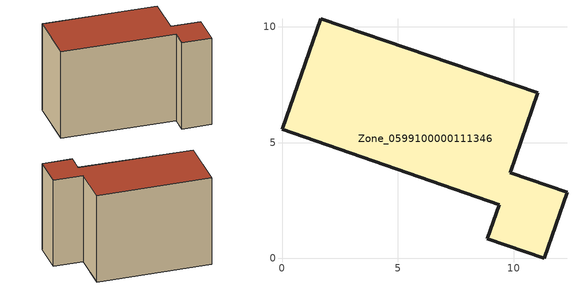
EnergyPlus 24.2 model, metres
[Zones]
Zone_0599100000111346
 floor ground (C_G): 0,5.57 1.66,10.35 11.05,7.15 9.85,3.7 12.3,2.84 11.31,0 8.86,0.85 9.37,2.31 z0
 wall outside (C_F): 1.66,10.35 0,5.57 9.37,2.31 8.86,0.85 11.31,0 12.3,2.84 9.85,3.7 11.05,7.15 1.66,10.35 z0:8.05
 roof outside (C_R): 9.85,3.7 11.05,7.15 1.66,10.35 0,5.57 9.37,2.31 8.86,0.85 11.31,0 12.3,2.84 z8.05
[BUILDING]
Pand.0599100000111346: North Axis=0; Terrain=City; Loads Convergence Tolerance Value=0.04; Temperature Convergence Tolerance Value=0.4; Solar Distribution=FullExterior; Maximum Number of Warmup Days=25; Minimum Number of Warmup Days=1
[Site:Location]
Rotterdam.The.Hague.AP_ZH_NLD Design_Conditions: Latitude=51.96; Longitude=4.45; Time Zone=1; Elevation=-4.5
[SITE:GROUNDTEMPERATURE:BUILDINGSURFACE]
18, 18, 18, 18, 18, 18, 18, 18, 18, 18, 18, 18
[MATERIAL] Thermal Absorptance=0.9; Solar Absorptance=0.7; Visible Absorptance=0.7
Name | Roughness | Thickness | Conductivity | Density | Specific Heat
G.TI.1992-2005 | MediumSmooth | 0.15 | 0.06 | 540 | 1210
F.TI.1992-2005 | Rough | 0.3 | 0.12 | 1920 | 840
R.TI.1992-2005 | MediumRough | 0.2 | 0.08 | 1500 | 1000
[CONSTRUCTION]
C_G: G.TI.1992-2005
C_F: F.TI.1992-2005
C_R: R.TI.1992-2005
[ZONE]
Zone_0599100000111346: Type=1; Multiplier=1; Ceiling Height=Autocalculate; Volume=Autocalculate; Floor Area=autocalculate; Part of Total Floor Area=Yes
[ZONEINFILTRATION:DESIGNFLOWRATE]
Infil_Zone_0599100000111346: Zone or ZoneList or Space or SpaceList=Zone_0599100000111346; Schedule=AlwaysOn; Design Flow Rate Calculation Method=Flow/Area; Flow Rate per Floor Area=0.0015; Constant Term Coefficient=1; Temperature Term Coefficient=0; Velocity Term Coefficient=0; Velocity Squared Term Coefficient=0
[HVACTEMPLATE:ZONE:IDEALLOADSAIRSYSTEM]
Zone_0599100000111346: Maximum Heating Supply Air Temperature=50; Minimum Cooling Supply Air Temperature=13; Maximum Heating Supply Air Humidity Ratio=0.0156; Minimum Cooling Supply Air Humidity Ratio=0.0077; Heating Limit=NoLimit; Cooling Limit=NoLimit; Dehumidification Control Type=ConstantSensibleHeatRatio; Cooling Sensible Heat Ratio=0.7; Dehumidification Setpoint=60; Humidification Control Type=None; Humidification Setpoint=30; Outdoor Air Method=None; Outdoor Air Flow Rate per Person=0.00944; Outdoor Air Flow Rate per Zone Floor Area=0; Outdoor Air Flow Rate per Zone=0; Demand Controlled Ventilation Type=None; Outdoor Air Economizer Type=NoEconomizer; Heat Recovery Type=None; Sensible Heat Recovery Effectiveness=0.7; Latent Heat Recovery Effectiveness=0.65
[ZONECONTROL:THERMOSTAT]
ThermostatControl_Zone_0599100000111346: Zone or ZoneList=Zone_0599100000111346; Control Type Schedule=DualSetpointControlType; Control 1=Thermostat_Zone_0599100000111346; Temperature Difference Between Cutout And Setpoint=0
[THERMOSTATSETPOINT:DUALSETPOINT]
Thermostat_Zone_0599100000111346: Heating Setpoint Temperature Schedule=HeatingSetpoint_Zone_0599100000111346; Cooling Setpoint Temperature Schedule=CoolingSetpoint_Zone_0599100000111346
[SCHEDULE:COMPACT]
HeatingSetpoint_Zone_0599100000111346: Through: 12/31, For: AllDays, Until: 24:00, 21
CoolingSetpoint_Zone_0599100000111346: Through: 12/31, For: AllDays, Until: 24:00, 24
DualSetpointControlType: Through: 12/31, For: AllDays, Until: 24:00, 4
AlwaysOn: Through: 12/31, For: AllDays, Until: 24:00, 1
